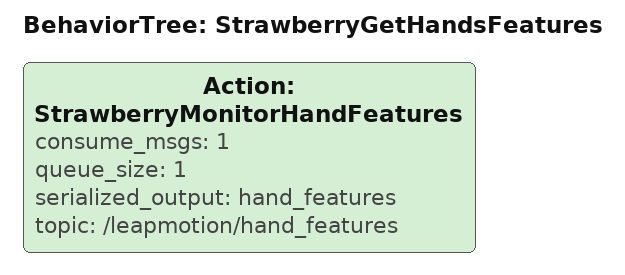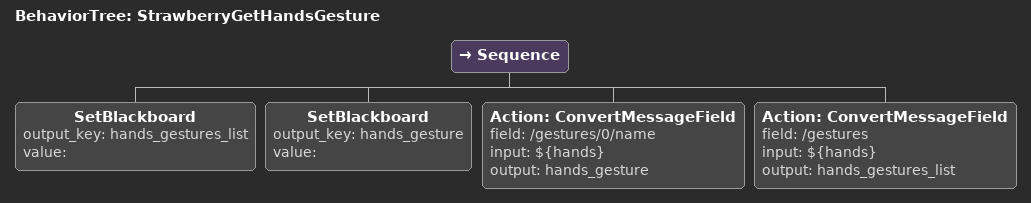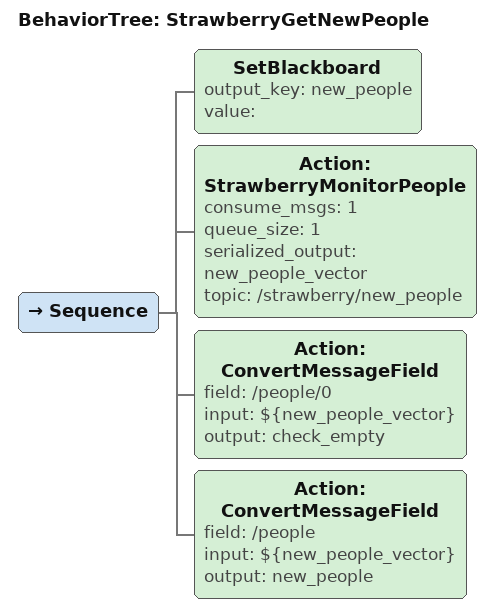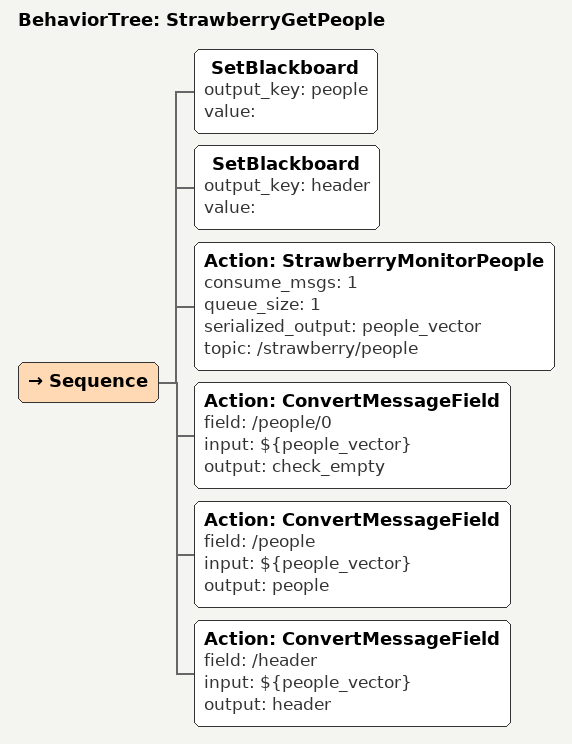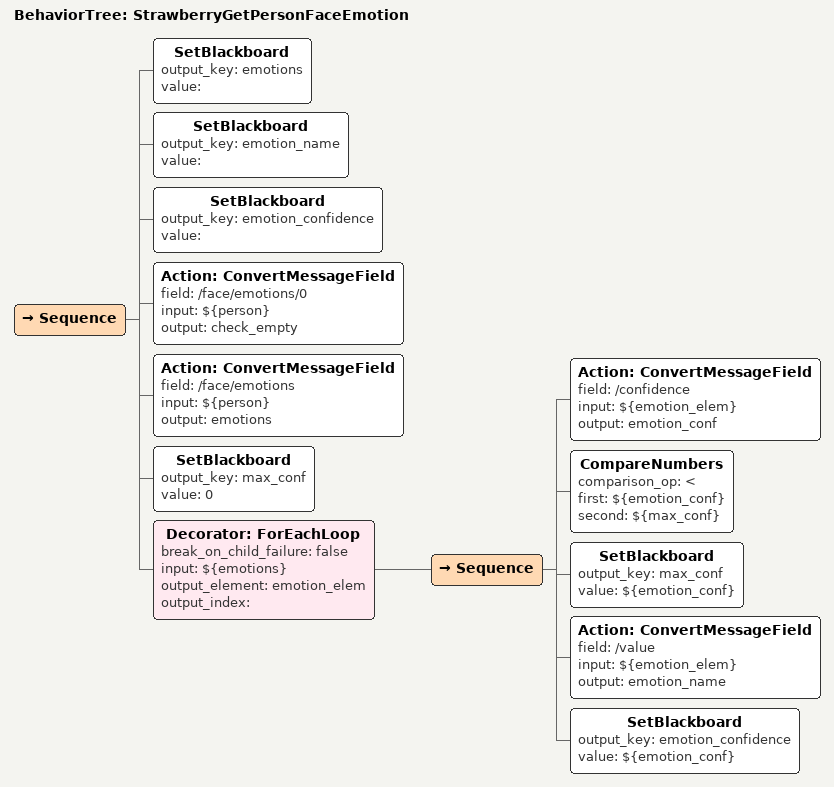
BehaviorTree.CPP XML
<BehaviorTree ID="StrawberryGetHandsFeatures">
    <Action ID="StrawberryMonitorHandFeatures" consume_msgs="1" queue_size="1" serialized_output="hand_features" topic="/leapmotion/hand_features"/>
</BehaviorTree>

<BehaviorTree ID="StrawberryGetHandsGesture">
    <Sequence>
        <SetBlackboard output_key="hands_gestures_list" value=""/>
        <SetBlackboard output_key="hands_gesture" value=""/>
        <Action ID="ConvertMessageField" field="/gestures/0/name" input="${hands}" output="hands_gesture"/>
        <Action ID="ConvertMessageField" field="/gestures" input="${hands}" output="hands_gestures_list"/>
    </Sequence>
</BehaviorTree>

<BehaviorTree ID="StrawberryGetNewPeople">
    <Sequence>
        <SetBlackboard output_key="new_people" value=""/>
        <Action ID="StrawberryMonitorPeople" consume_msgs="1" queue_size="1" serialized_output="new_people_vector" topic="/strawberry/new_people"/>
        <Action ID="ConvertMessageField" field="/people/0" input="${new_people_vector}" output="check_empty"/>
        <Action ID="ConvertMessageField" field="/people" input="${new_people_vector}" output="new_people"/>
    </Sequence>
</BehaviorTree>

<BehaviorTree ID="StrawberryGetPeople">
    <Sequence>
        <SetBlackboard output_key="people" value=""/>
        <SetBlackboard output_key="header" value=""/>
        <Action ID="StrawberryMonitorPeople" consume_msgs="1" queue_size="1" serialized_output="people_vector" topic="/strawberry/people"/>
        <Action ID="ConvertMessageField" field="/people/0" input="${people_vector}" output="check_empty"/>
        <Action ID="ConvertMessageField" field="/people" input="${people_vector}" output="people"/>
        <Action ID="ConvertMessageField" field="/header" input="${people_vector}" output="header"/>
    </Sequence>
</BehaviorTree>

<BehaviorTree ID="StrawberryGetPersonFaceEmotion">
    <Sequence>
        <SetBlackboard output_key="emotions" value=""/>
        <SetBlackboard output_key="emotion_name" value=""/>
        <SetBlackboard output_key="emotion_confidence" value=""/>
        <Action ID="ConvertMessageField" field="/face/emotions/0" input="${person}" output="check_empty"/>
        <Action ID="ConvertMessageField" field="/face/emotions" input="${person}" output="emotions"/>
        <SetBlackboard output_key="max_conf" value="0"/>
        <Decorator ID="ForEachLoop" break_on_child_failure="false" input="${emotions}" output_element="emotion_elem" output_index="">
            <Sequence>
                <Action ID="ConvertMessageField" field="/confidence" input="${emotion_elem}" output="emotion_conf"/>
                <CompareNumbers comparison_op="&lt;" first="${emotion_conf}" second="${max_conf}"/>
                <SetBlackboard output_key="max_conf" value="${emotion_conf}"/>
                <Action ID="ConvertMessageField" field="/value" input="${emotion_elem}" output="emotion_name"/>
                <SetBlackboard output_key="emotion_confidence" value="${emotion_conf}"/>
            </Sequence>
        </Decorator>
    </Sequence>
</BehaviorTree>
